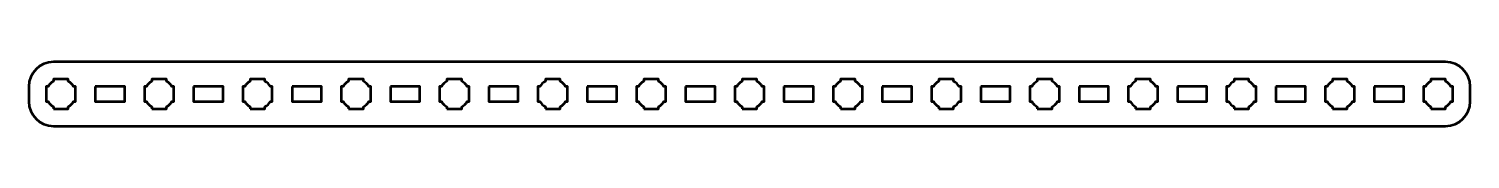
# Model space of a CAD drawing. Header units: centimetres. Extents: x -25.2 to 4.2, y -15.5 to -14.2.
import ezdxf

# ---------------------------------------------------------------- set-up
doc = ezdxf.new("R2010")
doc.units = ezdxf.units.CM
doc.header["$MEASUREMENT"] = 0
doc.layers.add('Layer 1', color=7, linetype='Continuous')

msp = doc.modelspace()

# ---------------------------------------------------------------- linework, layer by layer
at = {"layer": 'Layer 1', "lineweight": 53}
for points, knots in [([(-24.64992, -14.19999), (-24.64992, -14.19999), (3.65006, -14.19999), (3.65006, -14.19999), (3.65006, -14.19999), (3.92706, -14.19999), (4.15001, -14.42308), (4.15001, -14.70008), (4.15001, -14.70008), (4.15001, -14.70008), (4.15001, -15.00009), (4.15001, -15.00009), (4.15001, -15.00009), (4.15001, -15.27705), (3.92706, -15.50001), (3.65006, -15.50001), (3.65006, -15.50001), (3.65006, -15.50001), (-24.64992, -15.50001), (-24.64992, -15.50001), (-24.64992, -15.50001), (-24.92692, -15.50001), (-25.15001, -15.27705), (-25.15001, -15.00009), (-25.15001, -15.00009), (-25.15001, -15.00009), (-25.15001, -14.70008), (-25.15001, -14.70008), (-25.15001, -14.70008), (-25.15001, -14.42308), (-24.92692, -14.19999), (-24.64992, -14.19999)], [0, 0, 0, 0, 0.125, 0.125, 0.125, 0.125, 0.25, 0.25, 0.25, 0.25, 0.375, 0.375, 0.375, 0.375, 0.5, 0.5, 0.5, 0.5, 0.625, 0.625, 0.625, 0.625, 0.75, 0.75, 0.75, 0.75, 0.875, 0.875, 0.875, 0.875, 1, 1, 1, 1]), ([(-24.64992, -15.15002), (-24.64992, -15.15002), (-24.64992, -15.10991), (-24.64992, -15.10991), (-24.64992, -15.10991), (-24.69553, -15.08359), (-24.73345, -15.04556), (-24.75977, -15.00009), (-24.75977, -15.00009), (-24.75977, -15.00009), (-24.79999, -15.00009), (-24.79999, -15.00009), (-24.79999, -15.00009), (-24.79999, -15.00009), (-24.79999, -14.85001), (-24.79999, -14.85001), (-24.79999, -14.85001), (-24.79999, -14.85001), (-24.79999, -14.70008), (-24.79999, -14.70008), (-24.79999, -14.70008), (-24.79999, -14.70008), (-24.75977, -14.70008), (-24.75977, -14.70008), (-24.75977, -14.70008), (-24.73345, -14.65447), (-24.69553, -14.61655), (-24.64992, -14.59023), (-24.64992, -14.59023), (-24.64992, -14.59023), (-24.64992, -14.55001), (-24.64992, -14.55001), (-24.64992, -14.55001), (-24.64992, -14.55001), (-24.49998, -14.55001), (-24.49998, -14.55001), (-24.49998, -14.55001), (-24.49998, -14.55001), (-24.34991, -14.55001), (-24.34991, -14.55001), (-24.34991, -14.55001), (-24.34991, -14.55001), (-24.34991, -14.59023), (-24.34991, -14.59023), (-24.34991, -14.59023), (-24.30444, -14.61655), (-24.26641, -14.65447), (-24.24009, -14.70008), (-24.24009, -14.70008), (-24.24009, -14.70008), (-24.19998, -14.70008), (-24.19998, -14.70008), (-24.19998, -14.70008), (-24.19998, -14.70008), (-24.19998, -14.85001), (-24.19998, -14.85001), (-24.19998, -14.85001), (-24.19998, -14.85001), (-24.19998, -15.00009), (-24.19998, -15.00009), (-24.19998, -15.00009), (-24.19998, -15.00009), (-24.24009, -15.00009), (-24.24009, -15.00009), (-24.24009, -15.00009), (-24.26641, -15.04556), (-24.30444, -15.08359), (-24.34991, -15.10991), (-24.34991, -15.10991), (-24.34991, -15.10991), (-24.34991, -15.15002), (-24.34991, -15.15002), (-24.34991, -15.15002), (-24.34991, -15.15002), (-24.49998, -15.15002), (-24.49998, -15.15002), (-24.49998, -15.15002), (-24.49998, -15.15002), (-24.64992, -15.15002), (-24.64992, -15.15002)], [0, 0, 0, 0, 0.05, 0.05, 0.05, 0.05, 0.1, 0.1, 0.1, 0.1, 0.15, 0.15, 0.15, 0.15, 0.2, 0.2, 0.2, 0.2, 0.25, 0.25, 0.25, 0.25, 0.3, 0.3, 0.3, 0.3, 0.35, 0.35, 0.35, 0.35, 0.4, 0.4, 0.4, 0.4, 0.45, 0.45, 0.45, 0.45, 0.5, 0.5, 0.5, 0.5, 0.55, 0.55, 0.55, 0.55, 0.6, 0.6, 0.6, 0.6, 0.65, 0.65, 0.65, 0.65, 0.7, 0.7, 0.7, 0.7, 0.75, 0.75, 0.75, 0.75, 0.8, 0.8, 0.8, 0.8, 0.85, 0.85, 0.85, 0.85, 0.9, 0.9, 0.9, 0.9, 0.95, 0.95, 0.95, 0.95, 1, 1, 1, 1]), ([(-22.64998, -15.15002), (-22.64998, -15.15002), (-22.64998, -15.10991), (-22.64998, -15.10991), (-22.64998, -15.10991), (-22.69546, -15.08359), (-22.73349, -15.04556), (-22.7598, -15.00009), (-22.7598, -15.00009), (-22.7598, -15.00009), (-22.79991, -15.00009), (-22.79991, -15.00009), (-22.79991, -15.00009), (-22.79991, -15.00009), (-22.79991, -14.85001), (-22.79991, -14.85001), (-22.79991, -14.85001), (-22.79991, -14.85001), (-22.79991, -14.70008), (-22.79991, -14.70008), (-22.79991, -14.70008), (-22.79991, -14.70008), (-22.7598, -14.70008), (-22.7598, -14.70008), (-22.7598, -14.70008), (-22.73349, -14.65447), (-22.69546, -14.61655), (-22.64998, -14.59023), (-22.64998, -14.59023), (-22.64998, -14.59023), (-22.64998, -14.55001), (-22.64998, -14.55001), (-22.64998, -14.55001), (-22.64998, -14.55001), (-22.49991, -14.55001), (-22.49991, -14.55001), (-22.49991, -14.55001), (-22.49991, -14.55001), (-22.34998, -14.55001), (-22.34998, -14.55001), (-22.34998, -14.55001), (-22.34998, -14.55001), (-22.34998, -14.59023), (-22.34998, -14.59023), (-22.34998, -14.59023), (-22.30451, -14.61655), (-22.26648, -14.65447), (-22.24016, -14.70008), (-22.24016, -14.70008), (-22.24016, -14.70008), (-22.19991, -14.70008), (-22.19991, -14.70008), (-22.19991, -14.70008), (-22.19991, -14.70008), (-22.19991, -14.85001), (-22.19991, -14.85001), (-22.19991, -14.85001), (-22.19991, -14.85001), (-22.19991, -15.00009), (-22.19991, -15.00009), (-22.19991, -15.00009), (-22.19991, -15.00009), (-22.24016, -15.00009), (-22.24016, -15.00009), (-22.24016, -15.00009), (-22.26648, -15.04556), (-22.30451, -15.08359), (-22.34998, -15.10991), (-22.34998, -15.10991), (-22.34998, -15.10991), (-22.34998, -15.15002), (-22.34998, -15.15002), (-22.34998, -15.15002), (-22.34998, -15.15002), (-22.49991, -15.15002), (-22.49991, -15.15002), (-22.49991, -15.15002), (-22.49991, -15.15002), (-22.64998, -15.15002), (-22.64998, -15.15002)], [0, 0, 0, 0, 0.05, 0.05, 0.05, 0.05, 0.1, 0.1, 0.1, 0.1, 0.15, 0.15, 0.15, 0.15, 0.2, 0.2, 0.2, 0.2, 0.25, 0.25, 0.25, 0.25, 0.3, 0.3, 0.3, 0.3, 0.35, 0.35, 0.35, 0.35, 0.4, 0.4, 0.4, 0.4, 0.45, 0.45, 0.45, 0.45, 0.5, 0.5, 0.5, 0.5, 0.55, 0.55, 0.55, 0.55, 0.6, 0.6, 0.6, 0.6, 0.65, 0.65, 0.65, 0.65, 0.7, 0.7, 0.7, 0.7, 0.75, 0.75, 0.75, 0.75, 0.8, 0.8, 0.8, 0.8, 0.85, 0.85, 0.85, 0.85, 0.9, 0.9, 0.9, 0.9, 0.95, 0.95, 0.95, 0.95, 1, 1, 1, 1]), ([(-20.65005, -15.15002), (-20.65005, -15.15002), (-20.65005, -15.10991), (-20.65005, -15.10991), (-20.65005, -15.10991), (-20.69552, -15.08359), (-20.73341, -15.04556), (-20.75987, -15.00009), (-20.75987, -15.00009), (-20.75987, -15.00009), (-20.79998, -15.00009), (-20.79998, -15.00009), (-20.79998, -15.00009), (-20.79998, -15.00009), (-20.79998, -14.85001), (-20.79998, -14.85001), (-20.79998, -14.85001), (-20.79998, -14.85001), (-20.79998, -14.70008), (-20.79998, -14.70008), (-20.79998, -14.70008), (-20.79998, -14.70008), (-20.75987, -14.70008), (-20.75987, -14.70008), (-20.75987, -14.70008), (-20.73341, -14.65447), (-20.69552, -14.61655), (-20.65005, -14.59023), (-20.65005, -14.59023), (-20.65005, -14.59023), (-20.65005, -14.55001), (-20.65005, -14.55001), (-20.65005, -14.55001), (-20.65005, -14.55001), (-20.49998, -14.55001), (-20.49998, -14.55001), (-20.49998, -14.55001), (-20.49998, -14.55001), (-20.35005, -14.55001), (-20.35005, -14.55001), (-20.35005, -14.55001), (-20.35005, -14.55001), (-20.35005, -14.59023), (-20.35005, -14.59023), (-20.35005, -14.59023), (-20.30443, -14.61655), (-20.26651, -14.65447), (-20.24019, -14.70008), (-20.24019, -14.70008), (-20.24019, -14.70008), (-20.19998, -14.70008), (-20.19998, -14.70008), (-20.19998, -14.70008), (-20.19998, -14.70008), (-20.19998, -14.85001), (-20.19998, -14.85001), (-20.19998, -14.85001), (-20.19998, -14.85001), (-20.19998, -15.00009), (-20.19998, -15.00009), (-20.19998, -15.00009), (-20.19998, -15.00009), (-20.24019, -15.00009), (-20.24019, -15.00009), (-20.24019, -15.00009), (-20.26651, -15.04556), (-20.30443, -15.08359), (-20.35005, -15.10991), (-20.35005, -15.10991), (-20.35005, -15.10991), (-20.35005, -15.15002), (-20.35005, -15.15002), (-20.35005, -15.15002), (-20.35005, -15.15002), (-20.49998, -15.15002), (-20.49998, -15.15002), (-20.49998, -15.15002), (-20.49998, -15.15002), (-20.65005, -15.15002), (-20.65005, -15.15002)], [0, 0, 0, 0, 0.05, 0.05, 0.05, 0.05, 0.1, 0.1, 0.1, 0.1, 0.15, 0.15, 0.15, 0.15, 0.2, 0.2, 0.2, 0.2, 0.25, 0.25, 0.25, 0.25, 0.3, 0.3, 0.3, 0.3, 0.35, 0.35, 0.35, 0.35, 0.4, 0.4, 0.4, 0.4, 0.45, 0.45, 0.45, 0.45, 0.5, 0.5, 0.5, 0.5, 0.55, 0.55, 0.55, 0.55, 0.6, 0.6, 0.6, 0.6, 0.65, 0.65, 0.65, 0.65, 0.7, 0.7, 0.7, 0.7, 0.75, 0.75, 0.75, 0.75, 0.8, 0.8, 0.8, 0.8, 0.85, 0.85, 0.85, 0.85, 0.9, 0.9, 0.9, 0.9, 0.95, 0.95, 0.95, 0.95, 1, 1, 1, 1]), ([(-18.64994, -15.15002), (-18.64994, -15.15002), (-18.64994, -15.10991), (-18.64994, -15.10991), (-18.64994, -15.10991), (-18.69556, -15.08359), (-18.73344, -15.04556), (-18.75976, -15.00009), (-18.75976, -15.00009), (-18.75976, -15.00009), (-18.80001, -15.00009), (-18.80001, -15.00009), (-18.80001, -15.00009), (-18.80001, -15.00009), (-18.80001, -14.85001), (-18.80001, -14.85001), (-18.80001, -14.85001), (-18.80001, -14.85001), (-18.80001, -14.70008), (-18.80001, -14.70008), (-18.80001, -14.70008), (-18.80001, -14.70008), (-18.75976, -14.70008), (-18.75976, -14.70008), (-18.75976, -14.70008), (-18.73344, -14.65447), (-18.69556, -14.61655), (-18.64994, -14.59023), (-18.64994, -14.59023), (-18.64994, -14.59023), (-18.64994, -14.55001), (-18.64994, -14.55001), (-18.64994, -14.55001), (-18.64994, -14.55001), (-18.50001, -14.55001), (-18.50001, -14.55001), (-18.50001, -14.55001), (-18.50001, -14.55001), (-18.34994, -14.55001), (-18.34994, -14.55001), (-18.34994, -14.55001), (-18.34994, -14.55001), (-18.34994, -14.59023), (-18.34994, -14.59023), (-18.34994, -14.59023), (-18.30447, -14.61655), (-18.26644, -14.65447), (-18.24012, -14.70008), (-18.24012, -14.70008), (-18.24012, -14.70008), (-18.20001, -14.70008), (-18.20001, -14.70008), (-18.20001, -14.70008), (-18.20001, -14.70008), (-18.20001, -14.85001), (-18.20001, -14.85001), (-18.20001, -14.85001), (-18.20001, -14.85001), (-18.20001, -15.00009), (-18.20001, -15.00009), (-18.20001, -15.00009), (-18.20001, -15.00009), (-18.24012, -15.00009), (-18.24012, -15.00009), (-18.24012, -15.00009), (-18.26644, -15.04556), (-18.30447, -15.08359), (-18.34994, -15.10991), (-18.34994, -15.10991), (-18.34994, -15.10991), (-18.34994, -15.15002), (-18.34994, -15.15002), (-18.34994, -15.15002), (-18.34994, -15.15002), (-18.50001, -15.15002), (-18.50001, -15.15002), (-18.50001, -15.15002), (-18.50001, -15.15002), (-18.64994, -15.15002), (-18.64994, -15.15002)], [0, 0, 0, 0, 0.05, 0.05, 0.05, 0.05, 0.1, 0.1, 0.1, 0.1, 0.15, 0.15, 0.15, 0.15, 0.2, 0.2, 0.2, 0.2, 0.25, 0.25, 0.25, 0.25, 0.3, 0.3, 0.3, 0.3, 0.35, 0.35, 0.35, 0.35, 0.4, 0.4, 0.4, 0.4, 0.45, 0.45, 0.45, 0.45, 0.5, 0.5, 0.5, 0.5, 0.55, 0.55, 0.55, 0.55, 0.6, 0.6, 0.6, 0.6, 0.65, 0.65, 0.65, 0.65, 0.7, 0.7, 0.7, 0.7, 0.75, 0.75, 0.75, 0.75, 0.8, 0.8, 0.8, 0.8, 0.85, 0.85, 0.85, 0.85, 0.9, 0.9, 0.9, 0.9, 0.95, 0.95, 0.95, 0.95, 1, 1, 1, 1]), ([(-16.65001, -15.15002), (-16.65001, -15.15002), (-16.65001, -15.10991), (-16.65001, -15.10991), (-16.65001, -15.10991), (-16.69548, -15.08359), (-16.73351, -15.04556), (-16.75983, -15.00009), (-16.75983, -15.00009), (-16.75983, -15.00009), (-16.79994, -15.00009), (-16.79994, -15.00009), (-16.79994, -15.00009), (-16.79994, -15.00009), (-16.79994, -14.85001), (-16.79994, -14.85001), (-16.79994, -14.85001), (-16.79994, -14.85001), (-16.79994, -14.70008), (-16.79994, -14.70008), (-16.79994, -14.70008), (-16.79994, -14.70008), (-16.75983, -14.70008), (-16.75983, -14.70008), (-16.75983, -14.70008), (-16.73351, -14.65447), (-16.69548, -14.61655), (-16.65001, -14.59023), (-16.65001, -14.59023), (-16.65001, -14.59023), (-16.65001, -14.55001), (-16.65001, -14.55001), (-16.65001, -14.55001), (-16.65001, -14.55001), (-16.49994, -14.55001), (-16.49994, -14.55001), (-16.49994, -14.55001), (-16.49994, -14.55001), (-16.35001, -14.55001), (-16.35001, -14.55001), (-16.35001, -14.55001), (-16.35001, -14.55001), (-16.35001, -14.59023), (-16.35001, -14.59023), (-16.35001, -14.59023), (-16.30439, -14.61655), (-16.2665, -14.65447), (-16.24019, -14.70008), (-16.24019, -14.70008), (-16.24019, -14.70008), (-16.19994, -14.70008), (-16.19994, -14.70008), (-16.19994, -14.70008), (-16.19994, -14.70008), (-16.19994, -14.85001), (-16.19994, -14.85001), (-16.19994, -14.85001), (-16.19994, -14.85001), (-16.19994, -15.00009), (-16.19994, -15.00009), (-16.19994, -15.00009), (-16.19994, -15.00009), (-16.24019, -15.00009), (-16.24019, -15.00009), (-16.24019, -15.00009), (-16.2665, -15.04556), (-16.30439, -15.08359), (-16.35001, -15.10991), (-16.35001, -15.10991), (-16.35001, -15.10991), (-16.35001, -15.15002), (-16.35001, -15.15002), (-16.35001, -15.15002), (-16.35001, -15.15002), (-16.49994, -15.15002), (-16.49994, -15.15002), (-16.49994, -15.15002), (-16.49994, -15.15002), (-16.65001, -15.15002), (-16.65001, -15.15002)], [0, 0, 0, 0, 0.05, 0.05, 0.05, 0.05, 0.1, 0.1, 0.1, 0.1, 0.15, 0.15, 0.15, 0.15, 0.2, 0.2, 0.2, 0.2, 0.25, 0.25, 0.25, 0.25, 0.3, 0.3, 0.3, 0.3, 0.35, 0.35, 0.35, 0.35, 0.4, 0.4, 0.4, 0.4, 0.45, 0.45, 0.45, 0.45, 0.5, 0.5, 0.5, 0.5, 0.55, 0.55, 0.55, 0.55, 0.6, 0.6, 0.6, 0.6, 0.65, 0.65, 0.65, 0.65, 0.7, 0.7, 0.7, 0.7, 0.75, 0.75, 0.75, 0.75, 0.8, 0.8, 0.8, 0.8, 0.85, 0.85, 0.85, 0.85, 0.9, 0.9, 0.9, 0.9, 0.95, 0.95, 0.95, 0.95, 1, 1, 1, 1]), ([(-14.65004, -15.15002), (-14.65004, -15.15002), (-14.65004, -15.10991), (-14.65004, -15.10991), (-14.65004, -15.10991), (-14.69551, -15.08359), (-14.73344, -15.04556), (-14.7599, -15.00009), (-14.7599, -15.00009), (-14.7599, -15.00009), (-14.79997, -15.00009), (-14.79997, -15.00009), (-14.79997, -15.00009), (-14.79997, -15.00009), (-14.79997, -14.85001), (-14.79997, -14.85001), (-14.79997, -14.85001), (-14.79997, -14.85001), (-14.79997, -14.70008), (-14.79997, -14.70008), (-14.79997, -14.70008), (-14.79997, -14.70008), (-14.7599, -14.70008), (-14.7599, -14.70008), (-14.7599, -14.70008), (-14.73344, -14.65447), (-14.69551, -14.61655), (-14.65004, -14.59023), (-14.65004, -14.59023), (-14.65004, -14.59023), (-14.65004, -14.55001), (-14.65004, -14.55001), (-14.65004, -14.55001), (-14.65004, -14.55001), (-14.49997, -14.55001), (-14.49997, -14.55001), (-14.49997, -14.55001), (-14.49997, -14.55001), (-14.35004, -14.55001), (-14.35004, -14.55001), (-14.35004, -14.55001), (-14.35004, -14.55001), (-14.35004, -14.59023), (-14.35004, -14.59023), (-14.35004, -14.59023), (-14.30446, -14.61655), (-14.26654, -14.65447), (-14.24008, -14.70008), (-14.24008, -14.70008), (-14.24008, -14.70008), (-14.2, -14.70008), (-14.2, -14.70008), (-14.2, -14.70008), (-14.2, -14.70008), (-14.2, -14.85001), (-14.2, -14.85001), (-14.2, -14.85001), (-14.2, -14.85001), (-14.2, -15.00009), (-14.2, -15.00009), (-14.2, -15.00009), (-14.2, -15.00009), (-14.24008, -15.00009), (-14.24008, -15.00009), (-14.24008, -15.00009), (-14.26654, -15.04556), (-14.30446, -15.08359), (-14.35004, -15.10991), (-14.35004, -15.10991), (-14.35004, -15.10991), (-14.35004, -15.15002), (-14.35004, -15.15002), (-14.35004, -15.15002), (-14.35004, -15.15002), (-14.49997, -15.15002), (-14.49997, -15.15002), (-14.49997, -15.15002), (-14.49997, -15.15002), (-14.65004, -15.15002), (-14.65004, -15.15002)], [0, 0, 0, 0, 0.05, 0.05, 0.05, 0.05, 0.1, 0.1, 0.1, 0.1, 0.15, 0.15, 0.15, 0.15, 0.2, 0.2, 0.2, 0.2, 0.25, 0.25, 0.25, 0.25, 0.3, 0.3, 0.3, 0.3, 0.35, 0.35, 0.35, 0.35, 0.4, 0.4, 0.4, 0.4, 0.45, 0.45, 0.45, 0.45, 0.5, 0.5, 0.5, 0.5, 0.55, 0.55, 0.55, 0.55, 0.6, 0.6, 0.6, 0.6, 0.65, 0.65, 0.65, 0.65, 0.7, 0.7, 0.7, 0.7, 0.75, 0.75, 0.75, 0.75, 0.8, 0.8, 0.8, 0.8, 0.85, 0.85, 0.85, 0.85, 0.9, 0.9, 0.9, 0.9, 0.95, 0.95, 0.95, 0.95, 1, 1, 1, 1]), ([(-12.64997, -15.15002), (-12.64997, -15.15002), (-12.64997, -15.10991), (-12.64997, -15.10991), (-12.64997, -15.10991), (-12.69558, -15.08359), (-12.73347, -15.04556), (-12.75979, -15.00009), (-12.75979, -15.00009), (-12.75979, -15.00009), (-12.80004, -15.00009), (-12.80004, -15.00009), (-12.80004, -15.00009), (-12.80004, -15.00009), (-12.80004, -14.85001), (-12.80004, -14.85001), (-12.80004, -14.85001), (-12.80004, -14.85001), (-12.80004, -14.70008), (-12.80004, -14.70008), (-12.80004, -14.70008), (-12.80004, -14.70008), (-12.75979, -14.70008), (-12.75979, -14.70008), (-12.75979, -14.70008), (-12.73347, -14.65447), (-12.69558, -14.61655), (-12.64997, -14.59023), (-12.64997, -14.59023), (-12.64997, -14.59023), (-12.64997, -14.55001), (-12.64997, -14.55001), (-12.64997, -14.55001), (-12.64997, -14.55001), (-12.50004, -14.55001), (-12.50004, -14.55001), (-12.50004, -14.55001), (-12.50004, -14.55001), (-12.34997, -14.55001), (-12.34997, -14.55001), (-12.34997, -14.55001), (-12.34997, -14.55001), (-12.34997, -14.59023), (-12.34997, -14.59023), (-12.34997, -14.59023), (-12.30449, -14.61655), (-12.26646, -14.65447), (-12.24015, -14.70008), (-12.24015, -14.70008), (-12.24015, -14.70008), (-12.20004, -14.70008), (-12.20004, -14.70008), (-12.20004, -14.70008), (-12.20004, -14.70008), (-12.20004, -14.85001), (-12.20004, -14.85001), (-12.20004, -14.85001), (-12.20004, -14.85001), (-12.20004, -15.00009), (-12.20004, -15.00009), (-12.20004, -15.00009), (-12.20004, -15.00009), (-12.24015, -15.00009), (-12.24015, -15.00009), (-12.24015, -15.00009), (-12.26646, -15.04556), (-12.30449, -15.08359), (-12.34997, -15.10991), (-12.34997, -15.10991), (-12.34997, -15.10991), (-12.34997, -15.15002), (-12.34997, -15.15002), (-12.34997, -15.15002), (-12.34997, -15.15002), (-12.50004, -15.15002), (-12.50004, -15.15002), (-12.50004, -15.15002), (-12.50004, -15.15002), (-12.64997, -15.15002), (-12.64997, -15.15002)], [0, 0, 0, 0, 0.05, 0.05, 0.05, 0.05, 0.1, 0.1, 0.1, 0.1, 0.15, 0.15, 0.15, 0.15, 0.2, 0.2, 0.2, 0.2, 0.25, 0.25, 0.25, 0.25, 0.3, 0.3, 0.3, 0.3, 0.35, 0.35, 0.35, 0.35, 0.4, 0.4, 0.4, 0.4, 0.45, 0.45, 0.45, 0.45, 0.5, 0.5, 0.5, 0.5, 0.55, 0.55, 0.55, 0.55, 0.6, 0.6, 0.6, 0.6, 0.65, 0.65, 0.65, 0.65, 0.7, 0.7, 0.7, 0.7, 0.75, 0.75, 0.75, 0.75, 0.8, 0.8, 0.8, 0.8, 0.85, 0.85, 0.85, 0.85, 0.9, 0.9, 0.9, 0.9, 0.95, 0.95, 0.95, 0.95, 1, 1, 1, 1]), ([(-10.65004, -15.15002), (-10.65004, -15.15002), (-10.65004, -15.10991), (-10.65004, -15.10991), (-10.65004, -15.10991), (-10.69551, -15.08359), (-10.73354, -15.04556), (-10.75986, -15.00009), (-10.75986, -15.00009), (-10.75986, -15.00009), (-10.79997, -15.00009), (-10.79997, -15.00009), (-10.79997, -15.00009), (-10.79997, -15.00009), (-10.79997, -14.85001), (-10.79997, -14.85001), (-10.79997, -14.85001), (-10.79997, -14.85001), (-10.79997, -14.70008), (-10.79997, -14.70008), (-10.79997, -14.70008), (-10.79997, -14.70008), (-10.75986, -14.70008), (-10.75986, -14.70008), (-10.75986, -14.70008), (-10.73354, -14.65447), (-10.69551, -14.61655), (-10.65004, -14.59023), (-10.65004, -14.59023), (-10.65004, -14.59023), (-10.65004, -14.55001), (-10.65004, -14.55001), (-10.65004, -14.55001), (-10.65004, -14.55001), (-10.49996, -14.55001), (-10.49996, -14.55001), (-10.49996, -14.55001), (-10.49996, -14.55001), (-10.35003, -14.55001), (-10.35003, -14.55001), (-10.35003, -14.55001), (-10.35003, -14.55001), (-10.35003, -14.59023), (-10.35003, -14.59023), (-10.35003, -14.59023), (-10.30442, -14.61655), (-10.26653, -14.65447), (-10.24018, -14.70008), (-10.24018, -14.70008), (-10.24018, -14.70008), (-10.19996, -14.70008), (-10.19996, -14.70008), (-10.19996, -14.70008), (-10.19996, -14.70008), (-10.19996, -14.85001), (-10.19996, -14.85001), (-10.19996, -14.85001), (-10.19996, -14.85001), (-10.19996, -15.00009), (-10.19996, -15.00009), (-10.19996, -15.00009), (-10.19996, -15.00009), (-10.24018, -15.00009), (-10.24018, -15.00009), (-10.24018, -15.00009), (-10.26653, -15.04556), (-10.30442, -15.08359), (-10.35003, -15.10991), (-10.35003, -15.10991), (-10.35003, -15.10991), (-10.35003, -15.15002), (-10.35003, -15.15002), (-10.35003, -15.15002), (-10.35003, -15.15002), (-10.49996, -15.15002), (-10.49996, -15.15002), (-10.49996, -15.15002), (-10.49996, -15.15002), (-10.65004, -15.15002), (-10.65004, -15.15002)], [0, 0, 0, 0, 0.05, 0.05, 0.05, 0.05, 0.1, 0.1, 0.1, 0.1, 0.15, 0.15, 0.15, 0.15, 0.2, 0.2, 0.2, 0.2, 0.25, 0.25, 0.25, 0.25, 0.3, 0.3, 0.3, 0.3, 0.35, 0.35, 0.35, 0.35, 0.4, 0.4, 0.4, 0.4, 0.45, 0.45, 0.45, 0.45, 0.5, 0.5, 0.5, 0.5, 0.55, 0.55, 0.55, 0.55, 0.6, 0.6, 0.6, 0.6, 0.65, 0.65, 0.65, 0.65, 0.7, 0.7, 0.7, 0.7, 0.75, 0.75, 0.75, 0.75, 0.8, 0.8, 0.8, 0.8, 0.85, 0.85, 0.85, 0.85, 0.9, 0.9, 0.9, 0.9, 0.95, 0.95, 0.95, 0.95, 1, 1, 1, 1]), ([(-8.64993, -15.15002), (-8.64993, -15.15002), (-8.64993, -15.10991), (-8.64993, -15.10991), (-8.64993, -15.10991), (-8.69554, -15.08359), (-8.73346, -15.04556), (-8.75992, -15.00009), (-8.75992, -15.00009), (-8.75992, -15.00009), (-8.8, -15.00009), (-8.8, -15.00009), (-8.8, -15.00009), (-8.8, -15.00009), (-8.8, -14.85001), (-8.8, -14.85001), (-8.8, -14.85001), (-8.8, -14.85001), (-8.8, -14.70008), (-8.8, -14.70008), (-8.8, -14.70008), (-8.8, -14.70008), (-8.75992, -14.70008), (-8.75992, -14.70008), (-8.75992, -14.70008), (-8.73346, -14.65447), (-8.69554, -14.61655), (-8.64993, -14.59023), (-8.64993, -14.59023), (-8.64993, -14.59023), (-8.64993, -14.55001), (-8.64993, -14.55001), (-8.64993, -14.55001), (-8.64993, -14.55001), (-8.5, -14.55001), (-8.5, -14.55001), (-8.5, -14.55001), (-8.5, -14.55001), (-8.34992, -14.55001), (-8.34992, -14.55001), (-8.34992, -14.55001), (-8.34992, -14.55001), (-8.34992, -14.59023), (-8.34992, -14.59023), (-8.34992, -14.59023), (-8.30445, -14.61655), (-8.26656, -14.65447), (-8.2401, -14.70008), (-8.2401, -14.70008), (-8.2401, -14.70008), (-8.19999, -14.70008), (-8.19999, -14.70008), (-8.19999, -14.70008), (-8.19999, -14.70008), (-8.19999, -14.85001), (-8.19999, -14.85001), (-8.19999, -14.85001), (-8.19999, -14.85001), (-8.19999, -15.00009), (-8.19999, -15.00009), (-8.19999, -15.00009), (-8.19999, -15.00009), (-8.2401, -15.00009), (-8.2401, -15.00009), (-8.2401, -15.00009), (-8.26656, -15.04556), (-8.30445, -15.08359), (-8.34992, -15.10991), (-8.34992, -15.10991), (-8.34992, -15.10991), (-8.34992, -15.15002), (-8.34992, -15.15002), (-8.34992, -15.15002), (-8.34992, -15.15002), (-8.5, -15.15002), (-8.5, -15.15002), (-8.5, -15.15002), (-8.5, -15.15002), (-8.64993, -15.15002), (-8.64993, -15.15002)], [0, 0, 0, 0, 0.05, 0.05, 0.05, 0.05, 0.1, 0.1, 0.1, 0.1, 0.15, 0.15, 0.15, 0.15, 0.2, 0.2, 0.2, 0.2, 0.25, 0.25, 0.25, 0.25, 0.3, 0.3, 0.3, 0.3, 0.35, 0.35, 0.35, 0.35, 0.4, 0.4, 0.4, 0.4, 0.45, 0.45, 0.45, 0.45, 0.5, 0.5, 0.5, 0.5, 0.55, 0.55, 0.55, 0.55, 0.6, 0.6, 0.6, 0.6, 0.65, 0.65, 0.65, 0.65, 0.7, 0.7, 0.7, 0.7, 0.75, 0.75, 0.75, 0.75, 0.8, 0.8, 0.8, 0.8, 0.85, 0.85, 0.85, 0.85, 0.9, 0.9, 0.9, 0.9, 0.95, 0.95, 0.95, 0.95, 1, 1, 1, 1]), ([(-6.64999, -15.15002), (-6.64999, -15.15002), (-6.64999, -15.10991), (-6.64999, -15.10991), (-6.64999, -15.10991), (-6.69561, -15.08359), (-6.7335, -15.04556), (-6.75981, -15.00009), (-6.75981, -15.00009), (-6.75981, -15.00009), (-6.80007, -15.00009), (-6.80007, -15.00009), (-6.80007, -15.00009), (-6.80007, -15.00009), (-6.80007, -14.85001), (-6.80007, -14.85001), (-6.80007, -14.85001), (-6.80007, -14.85001), (-6.80007, -14.70008), (-6.80007, -14.70008), (-6.80007, -14.70008), (-6.80007, -14.70008), (-6.75981, -14.70008), (-6.75981, -14.70008), (-6.75981, -14.70008), (-6.7335, -14.65447), (-6.69561, -14.61655), (-6.64999, -14.59023), (-6.64999, -14.59023), (-6.64999, -14.59023), (-6.64999, -14.55001), (-6.64999, -14.55001), (-6.64999, -14.55001), (-6.64999, -14.55001), (-6.50006, -14.55001), (-6.50006, -14.55001), (-6.50006, -14.55001), (-6.50006, -14.55001), (-6.34999, -14.55001), (-6.34999, -14.55001), (-6.34999, -14.55001), (-6.34999, -14.55001), (-6.34999, -14.59023), (-6.34999, -14.59023), (-6.34999, -14.59023), (-6.30452, -14.61655), (-6.26649, -14.65447), (-6.24017, -14.70008), (-6.24017, -14.70008), (-6.24017, -14.70008), (-6.20006, -14.70008), (-6.20006, -14.70008), (-6.20006, -14.70008), (-6.20006, -14.70008), (-6.20006, -14.85001), (-6.20006, -14.85001), (-6.20006, -14.85001), (-6.20006, -14.85001), (-6.20006, -15.00009), (-6.20006, -15.00009), (-6.20006, -15.00009), (-6.20006, -15.00009), (-6.24017, -15.00009), (-6.24017, -15.00009), (-6.24017, -15.00009), (-6.26649, -15.04556), (-6.30452, -15.08359), (-6.34999, -15.10991), (-6.34999, -15.10991), (-6.34999, -15.10991), (-6.34999, -15.15002), (-6.34999, -15.15002), (-6.34999, -15.15002), (-6.34999, -15.15002), (-6.50006, -15.15002), (-6.50006, -15.15002), (-6.50006, -15.15002), (-6.50006, -15.15002), (-6.64999, -15.15002), (-6.64999, -15.15002)], [0, 0, 0, 0, 0.05, 0.05, 0.05, 0.05, 0.1, 0.1, 0.1, 0.1, 0.15, 0.15, 0.15, 0.15, 0.2, 0.2, 0.2, 0.2, 0.25, 0.25, 0.25, 0.25, 0.3, 0.3, 0.3, 0.3, 0.35, 0.35, 0.35, 0.35, 0.4, 0.4, 0.4, 0.4, 0.45, 0.45, 0.45, 0.45, 0.5, 0.5, 0.5, 0.5, 0.55, 0.55, 0.55, 0.55, 0.6, 0.6, 0.6, 0.6, 0.65, 0.65, 0.65, 0.65, 0.7, 0.7, 0.7, 0.7, 0.75, 0.75, 0.75, 0.75, 0.8, 0.8, 0.8, 0.8, 0.85, 0.85, 0.85, 0.85, 0.9, 0.9, 0.9, 0.9, 0.95, 0.95, 0.95, 0.95, 1, 1, 1, 1]), ([(-4.65006, -15.15002), (-4.65006, -15.15002), (-4.65006, -15.10991), (-4.65006, -15.10991), (-4.65006, -15.10991), (-4.69553, -15.08359), (-4.73356, -15.04556), (-4.75988, -15.00009), (-4.75988, -15.00009), (-4.75988, -15.00009), (-4.79999, -15.00009), (-4.79999, -15.00009), (-4.79999, -15.00009), (-4.79999, -15.00009), (-4.79999, -14.85001), (-4.79999, -14.85001), (-4.79999, -14.85001), (-4.79999, -14.85001), (-4.79999, -14.70008), (-4.79999, -14.70008), (-4.79999, -14.70008), (-4.79999, -14.70008), (-4.75988, -14.70008), (-4.75988, -14.70008), (-4.75988, -14.70008), (-4.73356, -14.65447), (-4.69553, -14.61655), (-4.65006, -14.59023), (-4.65006, -14.59023), (-4.65006, -14.59023), (-4.65006, -14.55001), (-4.65006, -14.55001), (-4.65006, -14.55001), (-4.65006, -14.55001), (-4.49999, -14.55001), (-4.49999, -14.55001), (-4.49999, -14.55001), (-4.49999, -14.55001), (-4.35006, -14.55001), (-4.35006, -14.55001), (-4.35006, -14.55001), (-4.35006, -14.55001), (-4.35006, -14.59023), (-4.35006, -14.59023), (-4.35006, -14.59023), (-4.30444, -14.61655), (-4.26652, -14.65447), (-4.2402, -14.70008), (-4.2402, -14.70008), (-4.2402, -14.70008), (-4.19999, -14.70008), (-4.19999, -14.70008), (-4.19999, -14.70008), (-4.19999, -14.70008), (-4.19999, -14.85001), (-4.19999, -14.85001), (-4.19999, -14.85001), (-4.19999, -14.85001), (-4.19999, -15.00009), (-4.19999, -15.00009), (-4.19999, -15.00009), (-4.19999, -15.00009), (-4.2402, -15.00009), (-4.2402, -15.00009), (-4.2402, -15.00009), (-4.26652, -15.04556), (-4.30444, -15.08359), (-4.35006, -15.10991), (-4.35006, -15.10991), (-4.35006, -15.10991), (-4.35006, -15.15002), (-4.35006, -15.15002), (-4.35006, -15.15002), (-4.35006, -15.15002), (-4.49999, -15.15002), (-4.49999, -15.15002), (-4.49999, -15.15002), (-4.49999, -15.15002), (-4.65006, -15.15002), (-4.65006, -15.15002)], [0, 0, 0, 0, 0.05, 0.05, 0.05, 0.05, 0.1, 0.1, 0.1, 0.1, 0.15, 0.15, 0.15, 0.15, 0.2, 0.2, 0.2, 0.2, 0.25, 0.25, 0.25, 0.25, 0.3, 0.3, 0.3, 0.3, 0.35, 0.35, 0.35, 0.35, 0.4, 0.4, 0.4, 0.4, 0.45, 0.45, 0.45, 0.45, 0.5, 0.5, 0.5, 0.5, 0.55, 0.55, 0.55, 0.55, 0.6, 0.6, 0.6, 0.6, 0.65, 0.65, 0.65, 0.65, 0.7, 0.7, 0.7, 0.7, 0.75, 0.75, 0.75, 0.75, 0.8, 0.8, 0.8, 0.8, 0.85, 0.85, 0.85, 0.85, 0.9, 0.9, 0.9, 0.9, 0.95, 0.95, 0.95, 0.95, 1, 1, 1, 1]), ([(-2.64995, -15.15002), (-2.64995, -15.15002), (-2.64995, -15.10991), (-2.64995, -15.10991), (-2.64995, -15.10991), (-2.69557, -15.08359), (-2.73346, -15.04556), (-2.75981, -15.00009), (-2.75981, -15.00009), (-2.75981, -15.00009), (-2.80002, -15.00009), (-2.80002, -15.00009), (-2.80002, -15.00009), (-2.80002, -15.00009), (-2.80002, -14.85001), (-2.80002, -14.85001), (-2.80002, -14.85001), (-2.80002, -14.85001), (-2.80002, -14.70008), (-2.80002, -14.70008), (-2.80002, -14.70008), (-2.80002, -14.70008), (-2.75981, -14.70008), (-2.75981, -14.70008), (-2.75981, -14.70008), (-2.73346, -14.65447), (-2.69557, -14.61655), (-2.64995, -14.59023), (-2.64995, -14.59023), (-2.64995, -14.59023), (-2.64995, -14.55001), (-2.64995, -14.55001), (-2.64995, -14.55001), (-2.64995, -14.55001), (-2.50002, -14.55001), (-2.50002, -14.55001), (-2.50002, -14.55001), (-2.50002, -14.55001), (-2.34995, -14.55001), (-2.34995, -14.55001), (-2.34995, -14.55001), (-2.34995, -14.55001), (-2.34995, -14.59023), (-2.34995, -14.59023), (-2.34995, -14.59023), (-2.30448, -14.61655), (-2.26659, -14.65447), (-2.24013, -14.70008), (-2.24013, -14.70008), (-2.24013, -14.70008), (-2.20002, -14.70008), (-2.20002, -14.70008), (-2.20002, -14.70008), (-2.20002, -14.70008), (-2.20002, -14.85001), (-2.20002, -14.85001), (-2.20002, -14.85001), (-2.20002, -14.85001), (-2.20002, -15.00009), (-2.20002, -15.00009), (-2.20002, -15.00009), (-2.20002, -15.00009), (-2.24013, -15.00009), (-2.24013, -15.00009), (-2.24013, -15.00009), (-2.26659, -15.04556), (-2.30448, -15.08359), (-2.34995, -15.10991), (-2.34995, -15.10991), (-2.34995, -15.10991), (-2.34995, -15.15002), (-2.34995, -15.15002), (-2.34995, -15.15002), (-2.34995, -15.15002), (-2.50002, -15.15002), (-2.50002, -15.15002), (-2.50002, -15.15002), (-2.50002, -15.15002), (-2.64995, -15.15002), (-2.64995, -15.15002)], [0, 0, 0, 0, 0.05, 0.05, 0.05, 0.05, 0.1, 0.1, 0.1, 0.1, 0.15, 0.15, 0.15, 0.15, 0.2, 0.2, 0.2, 0.2, 0.25, 0.25, 0.25, 0.25, 0.3, 0.3, 0.3, 0.3, 0.35, 0.35, 0.35, 0.35, 0.4, 0.4, 0.4, 0.4, 0.45, 0.45, 0.45, 0.45, 0.5, 0.5, 0.5, 0.5, 0.55, 0.55, 0.55, 0.55, 0.6, 0.6, 0.6, 0.6, 0.65, 0.65, 0.65, 0.65, 0.7, 0.7, 0.7, 0.7, 0.75, 0.75, 0.75, 0.75, 0.8, 0.8, 0.8, 0.8, 0.85, 0.85, 0.85, 0.85, 0.9, 0.9, 0.9, 0.9, 0.95, 0.95, 0.95, 0.95, 1, 1, 1, 1]), ([(-0.65002, -15.15002), (-0.65002, -15.15002), (-0.65002, -15.10991), (-0.65002, -15.10991), (-0.65002, -15.10991), (-0.69549, -15.08359), (-0.73352, -15.04556), (-0.75984, -15.00009), (-0.75984, -15.00009), (-0.75984, -15.00009), (-0.80009, -15.00009), (-0.80009, -15.00009), (-0.80009, -15.00009), (-0.80009, -15.00009), (-0.80009, -14.85001), (-0.80009, -14.85001), (-0.80009, -14.85001), (-0.80009, -14.85001), (-0.80009, -14.70008), (-0.80009, -14.70008), (-0.80009, -14.70008), (-0.80009, -14.70008), (-0.75984, -14.70008), (-0.75984, -14.70008), (-0.75984, -14.70008), (-0.73352, -14.65447), (-0.69549, -14.61655), (-0.65002, -14.59023), (-0.65002, -14.59023), (-0.65002, -14.59023), (-0.65002, -14.55001), (-0.65002, -14.55001), (-0.65002, -14.55001), (-0.65002, -14.55001), (-0.50009, -14.55001), (-0.50009, -14.55001), (-0.50009, -14.55001), (-0.50009, -14.55001), (-0.35002, -14.55001), (-0.35002, -14.55001), (-0.35002, -14.55001), (-0.35002, -14.55001), (-0.35002, -14.59023), (-0.35002, -14.59023), (-0.35002, -14.59023), (-0.30454, -14.61655), (-0.26652, -14.65447), (-0.2402, -14.70008), (-0.2402, -14.70008), (-0.2402, -14.70008), (-0.20009, -14.70008), (-0.20009, -14.70008), (-0.20009, -14.70008), (-0.20009, -14.70008), (-0.20009, -14.85001), (-0.20009, -14.85001), (-0.20009, -14.85001), (-0.20009, -14.85001), (-0.20009, -15.00009), (-0.20009, -15.00009), (-0.20009, -15.00009), (-0.20009, -15.00009), (-0.2402, -15.00009), (-0.2402, -15.00009), (-0.2402, -15.00009), (-0.26652, -15.04556), (-0.30454, -15.08359), (-0.35002, -15.10991), (-0.35002, -15.10991), (-0.35002, -15.10991), (-0.35002, -15.15002), (-0.35002, -15.15002), (-0.35002, -15.15002), (-0.35002, -15.15002), (-0.50009, -15.15002), (-0.50009, -15.15002), (-0.50009, -15.15002), (-0.50009, -15.15002), (-0.65002, -15.15002), (-0.65002, -15.15002)], [0, 0, 0, 0, 0.05, 0.05, 0.05, 0.05, 0.1, 0.1, 0.1, 0.1, 0.15, 0.15, 0.15, 0.15, 0.2, 0.2, 0.2, 0.2, 0.25, 0.25, 0.25, 0.25, 0.3, 0.3, 0.3, 0.3, 0.35, 0.35, 0.35, 0.35, 0.4, 0.4, 0.4, 0.4, 0.45, 0.45, 0.45, 0.45, 0.5, 0.5, 0.5, 0.5, 0.55, 0.55, 0.55, 0.55, 0.6, 0.6, 0.6, 0.6, 0.65, 0.65, 0.65, 0.65, 0.7, 0.7, 0.7, 0.7, 0.75, 0.75, 0.75, 0.75, 0.8, 0.8, 0.8, 0.8, 0.85, 0.85, 0.85, 0.85, 0.9, 0.9, 0.9, 0.9, 0.95, 0.95, 0.95, 0.95, 1, 1, 1, 1]), ([(1.34995, -15.15002), (1.34995, -15.15002), (1.34995, -15.10991), (1.34995, -15.10991), (1.34995, -15.10991), (1.30447, -15.08359), (1.26641, -15.04556), (1.24009, -15.00009), (1.24009, -15.00009), (1.24009, -15.00009), (1.20002, -15.00009), (1.20002, -15.00009), (1.20002, -15.00009), (1.20002, -15.00009), (1.20002, -14.85001), (1.20002, -14.85001), (1.20002, -14.85001), (1.20002, -14.85001), (1.20002, -14.70008), (1.20002, -14.70008), (1.20002, -14.70008), (1.20002, -14.70008), (1.24009, -14.70008), (1.24009, -14.70008), (1.24009, -14.70008), (1.26641, -14.65447), (1.30447, -14.61655), (1.34995, -14.59023), (1.34995, -14.59023), (1.34995, -14.59023), (1.34995, -14.55001), (1.34995, -14.55001), (1.34995, -14.55001), (1.34995, -14.55001), (1.49998, -14.55001), (1.49998, -14.55001), (1.49998, -14.55001), (1.49998, -14.55001), (1.64991, -14.55001), (1.64991, -14.55001), (1.64991, -14.55001), (1.64991, -14.55001), (1.64991, -14.59023), (1.64991, -14.59023), (1.64991, -14.59023), (1.69553, -14.61655), (1.73345, -14.65447), (1.75977, -14.70008), (1.75977, -14.70008), (1.75977, -14.70008), (1.79999, -14.70008), (1.79999, -14.70008), (1.79999, -14.70008), (1.79999, -14.70008), (1.79999, -14.85001), (1.79999, -14.85001), (1.79999, -14.85001), (1.79999, -14.85001), (1.79999, -15.00009), (1.79999, -15.00009), (1.79999, -15.00009), (1.79999, -15.00009), (1.75977, -15.00009), (1.75977, -15.00009), (1.75977, -15.00009), (1.73345, -15.04556), (1.69553, -15.08359), (1.64991, -15.10991), (1.64991, -15.10991), (1.64991, -15.10991), (1.64991, -15.15002), (1.64991, -15.15002), (1.64991, -15.15002), (1.64991, -15.15002), (1.49998, -15.15002), (1.49998, -15.15002), (1.49998, -15.15002), (1.49998, -15.15002), (1.34995, -15.15002), (1.34995, -15.15002)], [0, 0, 0, 0, 0.05, 0.05, 0.05, 0.05, 0.1, 0.1, 0.1, 0.1, 0.15, 0.15, 0.15, 0.15, 0.2, 0.2, 0.2, 0.2, 0.25, 0.25, 0.25, 0.25, 0.3, 0.3, 0.3, 0.3, 0.35, 0.35, 0.35, 0.35, 0.4, 0.4, 0.4, 0.4, 0.45, 0.45, 0.45, 0.45, 0.5, 0.5, 0.5, 0.5, 0.55, 0.55, 0.55, 0.55, 0.6, 0.6, 0.6, 0.6, 0.65, 0.65, 0.65, 0.65, 0.7, 0.7, 0.7, 0.7, 0.75, 0.75, 0.75, 0.75, 0.8, 0.8, 0.8, 0.8, 0.85, 0.85, 0.85, 0.85, 0.9, 0.9, 0.9, 0.9, 0.95, 0.95, 0.95, 0.95, 1, 1, 1, 1]), ([(3.34995, -15.15002), (3.34995, -15.15002), (3.34995, -15.10991), (3.34995, -15.10991), (3.34995, -15.10991), (3.30447, -15.08359), (3.26641, -15.04556), (3.24009, -15.00009), (3.24009, -15.00009), (3.24009, -15.00009), (3.20002, -15.00009), (3.20002, -15.00009), (3.20002, -15.00009), (3.20002, -15.00009), (3.20002, -14.85001), (3.20002, -14.85001), (3.20002, -14.85001), (3.20002, -14.85001), (3.20002, -14.70008), (3.20002, -14.70008), (3.20002, -14.70008), (3.20002, -14.70008), (3.24009, -14.70008), (3.24009, -14.70008), (3.24009, -14.70008), (3.26641, -14.65447), (3.30447, -14.61655), (3.34995, -14.59023), (3.34995, -14.59023), (3.34995, -14.59023), (3.34995, -14.55001), (3.34995, -14.55001), (3.34995, -14.55001), (3.34995, -14.55001), (3.49998, -14.55001), (3.49998, -14.55001), (3.49998, -14.55001), (3.49998, -14.55001), (3.64991, -14.55001), (3.64991, -14.55001), (3.64991, -14.55001), (3.64991, -14.55001), (3.64991, -14.59023), (3.64991, -14.59023), (3.64991, -14.59023), (3.69553, -14.61655), (3.73345, -14.65447), (3.75977, -14.70008), (3.75977, -14.70008), (3.75977, -14.70008), (3.79999, -14.70008), (3.79999, -14.70008), (3.79999, -14.70008), (3.79999, -14.70008), (3.79999, -14.85001), (3.79999, -14.85001), (3.79999, -14.85001), (3.79999, -14.85001), (3.79999, -15.00009), (3.79999, -15.00009), (3.79999, -15.00009), (3.79999, -15.00009), (3.75977, -15.00009), (3.75977, -15.00009), (3.75977, -15.00009), (3.73345, -15.04556), (3.69553, -15.08359), (3.64991, -15.10991), (3.64991, -15.10991), (3.64991, -15.10991), (3.64991, -15.15002), (3.64991, -15.15002), (3.64991, -15.15002), (3.64991, -15.15002), (3.49998, -15.15002), (3.49998, -15.15002), (3.49998, -15.15002), (3.49998, -15.15002), (3.34995, -15.15002), (3.34995, -15.15002)], [0, 0, 0, 0, 0.05, 0.05, 0.05, 0.05, 0.1, 0.1, 0.1, 0.1, 0.15, 0.15, 0.15, 0.15, 0.2, 0.2, 0.2, 0.2, 0.25, 0.25, 0.25, 0.25, 0.3, 0.3, 0.3, 0.3, 0.35, 0.35, 0.35, 0.35, 0.4, 0.4, 0.4, 0.4, 0.45, 0.45, 0.45, 0.45, 0.5, 0.5, 0.5, 0.5, 0.55, 0.55, 0.55, 0.55, 0.6, 0.6, 0.6, 0.6, 0.65, 0.65, 0.65, 0.65, 0.7, 0.7, 0.7, 0.7, 0.75, 0.75, 0.75, 0.75, 0.8, 0.8, 0.8, 0.8, 0.85, 0.85, 0.85, 0.85, 0.9, 0.9, 0.9, 0.9, 0.95, 0.95, 0.95, 0.95, 1, 1, 1, 1]), ([(-23.79997, -14.70008), (-23.79997, -14.70008), (-23.19996, -14.70008), (-23.19996, -14.70008), (-23.19996, -14.70008), (-23.19996, -14.70008), (-23.19996, -15.00009), (-23.19996, -15.00009), (-23.19996, -15.00009), (-23.19996, -15.00009), (-23.79997, -15.00009), (-23.79997, -15.00009), (-23.79997, -15.00009), (-23.79997, -15.00009), (-23.79997, -14.70008), (-23.79997, -14.70008)], [0, 0, 0, 0, 0.25, 0.25, 0.25, 0.25, 0.5, 0.5, 0.5, 0.5, 0.75, 0.75, 0.75, 0.75, 1, 1, 1, 1]), ([(-21.8, -14.70008), (-21.8, -14.70008), (-21.2, -14.70008), (-21.2, -14.70008), (-21.2, -14.70008), (-21.2, -14.70008), (-21.2, -15.00009), (-21.2, -15.00009), (-21.2, -15.00009), (-21.2, -15.00009), (-21.8, -15.00009), (-21.8, -15.00009), (-21.8, -15.00009), (-21.8, -15.00009), (-21.8, -14.70008), (-21.8, -14.70008)], [0, 0, 0, 0, 0.25, 0.25, 0.25, 0.25, 0.5, 0.5, 0.5, 0.5, 0.75, 0.75, 0.75, 0.75, 1, 1, 1, 1]), ([(-19.79993, -14.70008), (-19.79993, -14.70008), (-19.19992, -14.70008), (-19.19992, -14.70008), (-19.19992, -14.70008), (-19.19992, -14.70008), (-19.19992, -15.00009), (-19.19992, -15.00009), (-19.19992, -15.00009), (-19.19992, -15.00009), (-19.79993, -15.00009), (-19.79993, -15.00009), (-19.79993, -15.00009), (-19.79993, -15.00009), (-19.79993, -14.70008), (-19.79993, -14.70008)], [0, 0, 0, 0, 0.25, 0.25, 0.25, 0.25, 0.5, 0.5, 0.5, 0.5, 0.75, 0.75, 0.75, 0.75, 1, 1, 1, 1]), ([(-17.79996, -14.70008), (-17.79996, -14.70008), (-17.19995, -14.70008), (-17.19995, -14.70008), (-17.19995, -14.70008), (-17.19995, -14.70008), (-17.19995, -15.00009), (-17.19995, -15.00009), (-17.19995, -15.00009), (-17.19995, -15.00009), (-17.79996, -15.00009), (-17.79996, -15.00009), (-17.79996, -15.00009), (-17.79996, -15.00009), (-17.79996, -14.70008), (-17.79996, -14.70008)], [0, 0, 0, 0, 0.25, 0.25, 0.25, 0.25, 0.5, 0.5, 0.5, 0.5, 0.75, 0.75, 0.75, 0.75, 1, 1, 1, 1]), ([(-15.80003, -14.70008), (-15.80003, -14.70008), (-15.20002, -14.70008), (-15.20002, -14.70008), (-15.20002, -14.70008), (-15.20002, -14.70008), (-15.20002, -15.00009), (-15.20002, -15.00009), (-15.20002, -15.00009), (-15.20002, -15.00009), (-15.80003, -15.00009), (-15.80003, -15.00009), (-15.80003, -15.00009), (-15.80003, -15.00009), (-15.80003, -14.70008), (-15.80003, -14.70008)], [0, 0, 0, 0, 0.25, 0.25, 0.25, 0.25, 0.5, 0.5, 0.5, 0.5, 0.75, 0.75, 0.75, 0.75, 1, 1, 1, 1]), ([(-13.79995, -14.70008), (-13.79995, -14.70008), (-13.19995, -14.70008), (-13.19995, -14.70008), (-13.19995, -14.70008), (-13.19995, -14.70008), (-13.19995, -15.00009), (-13.19995, -15.00009), (-13.19995, -15.00009), (-13.19995, -15.00009), (-13.79995, -15.00009), (-13.79995, -15.00009), (-13.79995, -15.00009), (-13.79995, -15.00009), (-13.79995, -14.70008), (-13.79995, -14.70008)], [0, 0, 0, 0, 0.25, 0.25, 0.25, 0.25, 0.5, 0.5, 0.5, 0.5, 0.75, 0.75, 0.75, 0.75, 1, 1, 1, 1]), ([(-11.79998, -14.70008), (-11.79998, -14.70008), (-11.19998, -14.70008), (-11.19998, -14.70008), (-11.19998, -14.70008), (-11.19998, -14.70008), (-11.19998, -15.00009), (-11.19998, -15.00009), (-11.19998, -15.00009), (-11.19998, -15.00009), (-11.79998, -15.00009), (-11.79998, -15.00009), (-11.79998, -15.00009), (-11.79998, -15.00009), (-11.79998, -14.70008), (-11.79998, -14.70008)], [0, 0, 0, 0, 0.25, 0.25, 0.25, 0.25, 0.5, 0.5, 0.5, 0.5, 0.75, 0.75, 0.75, 0.75, 1, 1, 1, 1]), ([(-9.79991, -14.70008), (-9.79991, -14.70008), (-9.19991, -14.70008), (-9.19991, -14.70008), (-9.19991, -14.70008), (-9.19991, -14.70008), (-9.19991, -15.00009), (-9.19991, -15.00009), (-9.19991, -15.00009), (-9.19991, -15.00009), (-9.79991, -15.00009), (-9.79991, -15.00009), (-9.79991, -15.00009), (-9.79991, -15.00009), (-9.79991, -14.70008), (-9.79991, -14.70008)], [0, 0, 0, 0, 0.25, 0.25, 0.25, 0.25, 0.5, 0.5, 0.5, 0.5, 0.75, 0.75, 0.75, 0.75, 1, 1, 1, 1]), ([(-7.79998, -14.70008), (-7.79998, -14.70008), (-7.19997, -14.70008), (-7.19997, -14.70008), (-7.19997, -14.70008), (-7.19997, -14.70008), (-7.19997, -15.00009), (-7.19997, -15.00009), (-7.19997, -15.00009), (-7.19997, -15.00009), (-7.79998, -15.00009), (-7.79998, -15.00009), (-7.79998, -15.00009), (-7.79998, -15.00009), (-7.79998, -14.70008), (-7.79998, -14.70008)], [0, 0, 0, 0, 0.25, 0.25, 0.25, 0.25, 0.5, 0.5, 0.5, 0.5, 0.75, 0.75, 0.75, 0.75, 1, 1, 1, 1]), ([(-5.80001, -14.70008), (-5.80001, -14.70008), (-5.20001, -14.70008), (-5.20001, -14.70008), (-5.20001, -14.70008), (-5.20001, -14.70008), (-5.20001, -15.00009), (-5.20001, -15.00009), (-5.20001, -15.00009), (-5.20001, -15.00009), (-5.80001, -15.00009), (-5.80001, -15.00009), (-5.80001, -15.00009), (-5.80001, -15.00009), (-5.80001, -14.70008), (-5.80001, -14.70008)], [0, 0, 0, 0, 0.25, 0.25, 0.25, 0.25, 0.5, 0.5, 0.5, 0.5, 0.75, 0.75, 0.75, 0.75, 1, 1, 1, 1]), ([(-3.79994, -14.70008), (-3.79994, -14.70008), (-3.19993, -14.70008), (-3.19993, -14.70008), (-3.19993, -14.70008), (-3.19993, -14.70008), (-3.19993, -15.00009), (-3.19993, -15.00009), (-3.19993, -15.00009), (-3.19993, -15.00009), (-3.79994, -15.00009), (-3.79994, -15.00009), (-3.79994, -15.00009), (-3.79994, -15.00009), (-3.79994, -14.70008), (-3.79994, -14.70008)], [0, 0, 0, 0, 0.25, 0.25, 0.25, 0.25, 0.5, 0.5, 0.5, 0.5, 0.75, 0.75, 0.75, 0.75, 1, 1, 1, 1]), ([(-1.79997, -14.70008), (-1.79997, -14.70008), (-1.19997, -14.70008), (-1.19997, -14.70008), (-1.19997, -14.70008), (-1.19997, -14.70008), (-1.19997, -15.00009), (-1.19997, -15.00009), (-1.19997, -15.00009), (-1.19997, -15.00009), (-1.79997, -15.00009), (-1.79997, -15.00009), (-1.79997, -15.00009), (-1.79997, -15.00009), (-1.79997, -14.70008), (-1.79997, -14.70008)], [0, 0, 0, 0, 0.25, 0.25, 0.25, 0.25, 0.5, 0.5, 0.5, 0.5, 0.75, 0.75, 0.75, 0.75, 1, 1, 1, 1]), ([(0.2001, -14.70008), (0.2001, -14.70008), (0.80011, -14.70008), (0.80011, -14.70008), (0.80011, -14.70008), (0.80011, -14.70008), (0.80011, -15.00009), (0.80011, -15.00009), (0.80011, -15.00009), (0.80011, -15.00009), (0.2001, -15.00009), (0.2001, -15.00009), (0.2001, -15.00009), (0.2001, -15.00009), (0.2001, -14.70008), (0.2001, -14.70008)], [0, 0, 0, 0, 0.25, 0.25, 0.25, 0.25, 0.5, 0.5, 0.5, 0.5, 0.75, 0.75, 0.75, 0.75, 1, 1, 1, 1]), ([(2.2001, -14.70008), (2.2001, -14.70008), (2.80011, -14.70008), (2.80011, -14.70008), (2.80011, -14.70008), (2.80011, -14.70008), (2.80011, -15.00009), (2.80011, -15.00009), (2.80011, -15.00009), (2.80011, -15.00009), (2.2001, -15.00009), (2.2001, -15.00009), (2.2001, -15.00009), (2.2001, -15.00009), (2.2001, -14.70008), (2.2001, -14.70008)], [0, 0, 0, 0, 0.25, 0.25, 0.25, 0.25, 0.5, 0.5, 0.5, 0.5, 0.75, 0.75, 0.75, 0.75, 1, 1, 1, 1])]:
    msp.add_open_spline(points, degree=3, knots=knots, dxfattribs=at)

doc.saveas('drawing.dxf')
